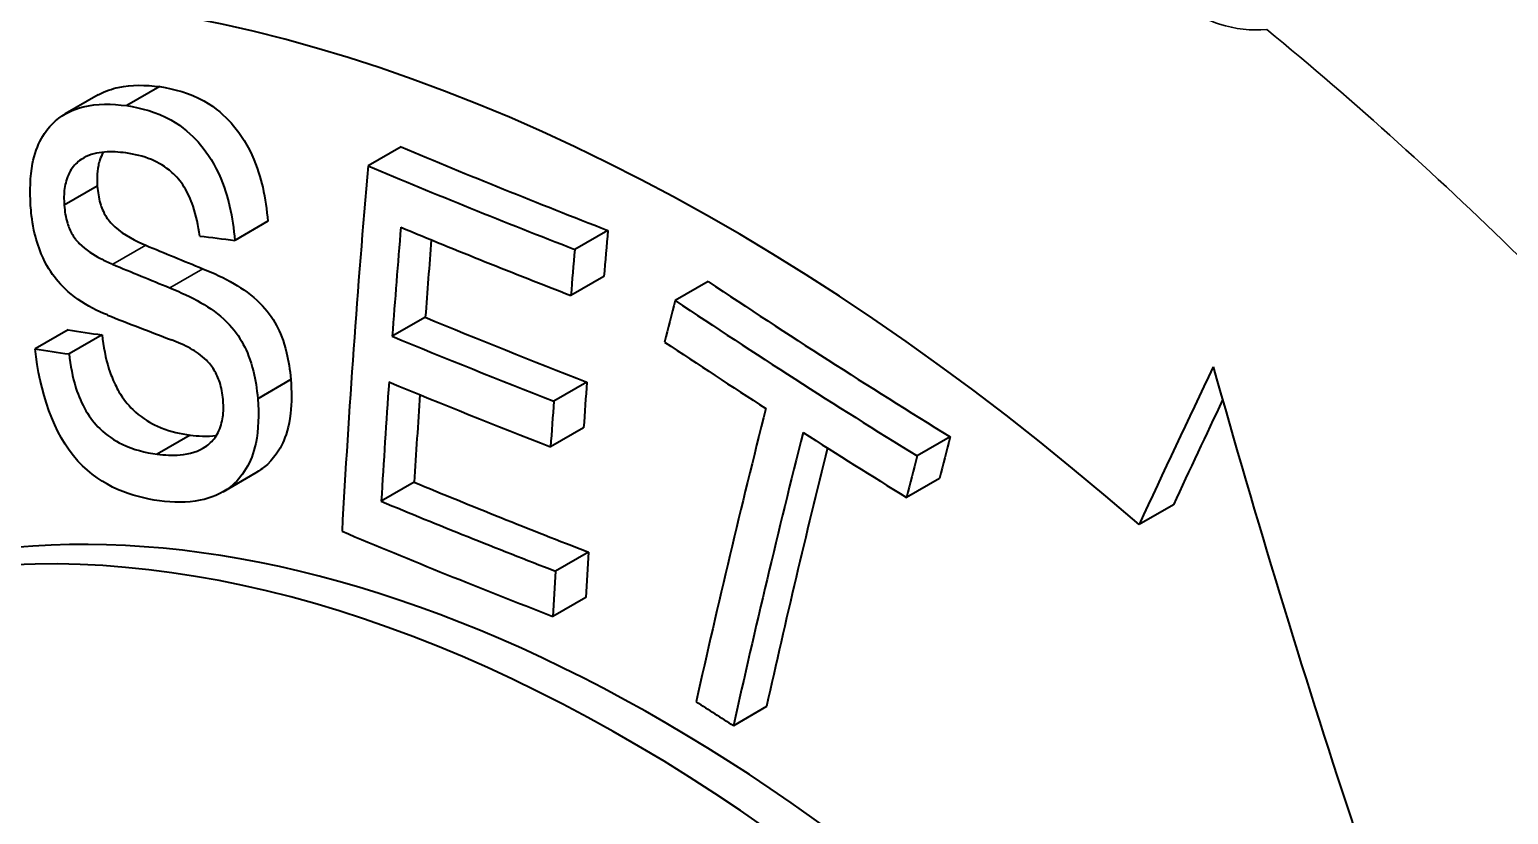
# Model space of a CAD drawing. Header units: millimetres. Extents: x 0 to 3364, y 0 to 2376.
# Drawn here: x 3000.251 to 3004.995, y 2026.992 to 2029.512 of the extents above; entities that cross this region are included whole.
import ezdxf

# ---------------------------------------------------------------- set-up
doc = ezdxf.new("R2010")
doc.units = ezdxf.units.MM
doc.header["$LTSCALE"] = 4
doc.layers.add('가시적인 것(ISO)', color=3, linetype='Continuous', lineweight=40, true_color=0x00ff00)
doc.layers.add('가시적인 좁은 것(ISO)', color=3, linetype='Continuous', lineweight=35, true_color=0x00ff00)

msp = doc.modelspace()

# ---------------------------------------------------------------- linework, layer by layer
at = {"layer": '가시적인 것(ISO)'}
for p, q in [((3000.4716, 2029.302), (3000.3655, 2029.2409)), ((3000.6686, 2029.3289), (3000.5626, 2029.2678)), ((3001.4433, 2029.1354), (3001.3372, 2029.0744)), ((3000.4683, 2029.0088), (3000.3622, 2028.9477)), ((3001.0155, 2028.8963), (3000.9094, 2028.8352)), ((3002.1062, 2028.8672), (3002.0001, 2028.8061)), ((3002.0936, 2028.7193), (3001.9875, 2028.6582)), ((3002.4281, 2028.7029), (3002.3221, 2028.6418)), ((3001.5207, 2028.5884), (3001.4146, 2028.5273)), ((3000.3749, 2028.5476), (3000.2688, 2028.4865)), ((3000.4837, 2028.5315), (3000.3777, 2028.4704)), ((3001.0893, 2028.3879), (3000.9832, 2028.3268)), ((3002.039, 2028.38), (3001.9329, 2028.3189)), ((3000.766, 2028.2097), (3000.66, 2028.1486)), ((3002.0285, 2028.2334), (3001.9224, 2028.1723)), ((3003.2041, 2028.204), (3003.098, 2028.1429)), ((3000.9767, 2028.0882), (3000.8706, 2028.0271)), ((3003.1704, 2028.0707), (3003.0643, 2028.0096)), ((3001.4853, 2028.0584), (3001.3793, 2027.9973)), ((3003.9204, 2027.986), (3003.8102, 2027.9226)), ((3002.0441, 2027.8343), (3001.938, 2027.7732)), ((3002.0358, 2027.6889), (3001.9298, 2027.6278)), ((3002.6148, 2027.338), (3002.5088, 2027.2769))]:
    msp.add_line(p, q, dxfattribs=at)
for centre, major_axis, ratio, start_param, end_param in [((3002.4733, 2022.6323), (-3.8176, 6.6294), 0.578093, 5.249978, 6.506615), ((3021.0946, 2040.1362), (-27.1485, -3.2296), 0.485241, 0.705515, 0.740164), ((3021.4218, 2033.8596), (-10.6243, -26.226), 0.656026, 5.14941, 5.193517), ((3020.9886, 2040.0751), (-27.1485, -3.2296), 0.485241, 0.705515, 0.740164), ((3021.5402, 2033.8117), (10.6303, 26.226), 0.655931, 2.013511, 2.026638), ((3021.0038, 2039.9437), (27.1881, 3.2359), 0.485191, 3.853357, 3.881725), ((3019.991, 2040.0465), (26.4351, 7.3335), 0.331834, 3.812417, 3.818532), ((3021.6462, 2033.8727), (10.6303, 26.226), 0.655931, 2.017314, 2.026638), ((3022.1929, 2033.6514), (10.6111, 26.2308), 0.656263, 2.007497, 2.013035), ((3021.0076, 2039.6503), (-27.2204, -3.911), 0.463626, 0.660458, 0.670501), ((3022.0869, 2033.5903), (10.6111, 26.2308), 0.656263, 2.007497, 2.013035), ((3020.9015, 2039.5892), (-27.2204, -3.911), 0.463626, 0.660458, 0.670501), ((3022.1481, 2039.582), (-27.3042, 1.4076), 0.608308, 0.795635, 0.835849), ((3021.3539, 2033.9795), (-15.2927, -23.8059), 0.544057, 5.261891, 5.267303), ((3022.0421, 2039.5209), (-27.3042, 1.4076), 0.608308, 0.795635, 0.835849), ((3020.8512, 2039.4818), (27.2107, 4.2208), 0.45331, 3.800083, 3.811346), ((3021.1466, 2039.6924), (-27.2788, -3.249), 0.485118, 0.711783, 0.738675), ((3020.2071, 2039.7109), (-26.538, -7.3621), 0.331834, 0.639716, 0.645808), ((3021.0405, 2039.6314), (-27.2788, -3.249), 0.485118, 0.711783, 0.738675), ((3022.0356, 2039.4038), (27.3434, -1.4078), 0.608268, 3.937237, 3.954228), ((3020.101, 2039.6498), (-26.538, -7.3621), 0.331834, 0.639716, 0.645808), ((3021.8495, 2033.7903), (18.683, 21.4557), 0.417831, 2.156775, 2.179658), ((3025.4906, 2034.7259), (6.9015, -26.8608), 0.805647, 4.739896, 4.84954), ((3021.5394, 2033.812), (10.6352, 26.224), 0.655842, 2.032273, 2.046715), ((3021.0562, 2039.4998), (27.3156, 3.2534), 0.485118, 3.853392, 3.880248), ((3022.1662, 2033.6622), (10.6113, 26.2314), 0.656263, 2.026165, 2.031677), ((3021.6454, 2033.8731), (10.6352, 26.224), 0.655842, 2.03611, 2.046715), ((3022.0602, 2033.6011), (10.6113, 26.2314), 0.656263, 2.026165, 2.031677), ((3021.8495, 2033.7903), (-18.5845, -21.3426), 0.417831, 5.304455, 5.319771), ((3021.68, 2033.7701), (-15.3044, -23.8046), 0.543781, 5.26756, 5.305982), ((3002.1622, 2022.4532), (-2.9193, 5.0695), 0.578093, 5.249978, 6.506615), ((3021.7994, 2033.6933), (15.3044, 23.8046), 0.543781, 2.12597, 2.164391), ((3022.0356, 2039.4038), (27.3434, -1.4078), 0.608268, 3.960403, 3.977393), ((3002.2706, 2022.5156), (-2.9193, 5.0695), 0.578093, 5.249978, 6.283185), ((3021.9054, 2033.7544), (15.3044, 23.8046), 0.543781, 2.13048, 2.164391), ((3022.2361, 2033.542), (15.2927, 23.8059), 0.544057, 2.120313, 2.125725), ((3022.13, 2033.4809), (15.2927, 23.8059), 0.544057, 2.120313, 2.125725), ((3021.2036, 2039.2153), (-27.4081, -3.2636), 0.485143, 0.711832, 0.740657), ((3021.0975, 2039.1542), (-27.4081, -3.2636), 0.485143, 0.711832, 0.740657), ((3021.1135, 2039.0225), (27.4419, 3.2658), 0.485201, 3.84728, 3.882242), ((3022.2057, 2033.6462), (10.6109, 26.2305), 0.656263, 2.046114, 2.0516), ((3022.0997, 2033.5852), (10.6109, 26.2305), 0.656263, 2.046114, 2.0516), ((3021.9945, 2038.5646), (27.5972, -1.4329), 0.608526, 3.954411, 3.960529)]:
    msp.add_ellipse(centre, major_axis=major_axis, ratio=ratio, start_param=start_param, end_param=end_param, dxfattribs=at)
for points, knots in [([(3000.4716, 2029.302), (3000.4934, 2029.3146), (3000.5157, 2029.3219), (3000.5784, 2029.3357), (3000.6236, 2029.3342), (3000.6686, 2029.3289)], [-0.06029923, -0.06029923, -0.06029923, -0.06029923, -0.04096213, -0.04096213, 0, 0, 0, 0]), ([(3000.6686, 2029.3289), (3000.7155, 2029.3213), (3000.7638, 2029.3088), (3000.8498, 2029.2607), (3000.8773, 2029.2349), (3000.9193, 2029.1878), (3000.9433, 2029.1548), (3000.9817, 2029.071), (3000.9926, 2029.0333), (3001.0073, 2028.9695), (3001.012, 2028.9326), (3001.0155, 2028.8963)], [-0.1003792, -0.1003792, -0.1003792, -0.1003792, -0.0782956, -0.0782956, -0.0594916, -0.0594916, -0.0393303, -0.0393303, -0.0221745, -0.0221745, 0, 0, 0, 0]), ([(3000.2544, 2028.9473), (3000.2519, 2028.9934), (3000.2527, 2029.0401), (3000.2608, 2029.0816), (3000.2666, 2029.1114), (3000.2764, 2029.1387), (3000.2891, 2029.1618), (3000.3017, 2029.1847), (3000.3175, 2029.2037), (3000.3348, 2029.2189), (3000.361, 2029.2419), (3000.3916, 2029.2559), (3000.4232, 2029.2637), (3000.4677, 2029.2748), (3000.5152, 2029.2734), (3000.5626, 2029.2678)], [0, 0, 0, 0, 0.199097, 0.199097, 0.199097, 0.340954, 0.340954, 0.340954, 0.481895, 0.481895, 0.481895, 0.696845, 0.696845, 0.696845, 1, 1, 1, 1]), ([(3000.5626, 2029.2678), (3000.6094, 2029.2602), (3000.6577, 2029.2477), (3000.7437, 2029.1996), (3000.7712, 2029.1739), (3000.8133, 2029.1267), (3000.8373, 2029.0937), (3000.8756, 2029.01), (3000.8865, 2028.9723), (3000.9012, 2028.9084), (3000.9059, 2028.8715), (3000.9094, 2028.8352)], [-0.1003792, -0.1003792, -0.1003792, -0.1003792, -0.0782956, -0.0782956, -0.0594916, -0.0594916, -0.0393303, -0.0393303, -0.0221745, -0.0221745, 0, 0, 0, 0]), ([(3000.5604, 2029.1159), (3000.537, 2029.1187), (3000.5136, 2029.1203), (3000.491, 2029.1184), (3000.4682, 2029.1166), (3000.4455, 2029.1113), (3000.4251, 2029.0999), (3000.4129, 2029.0931), (3000.4014, 2029.0839), (3000.3917, 2029.0719), (3000.3819, 2029.0598), (3000.3737, 2029.044), (3000.3686, 2029.0261), (3000.3641, 2029.0107), (3000.3617, 2028.9934), (3000.3614, 2028.9755), (3000.3613, 2028.9663), (3000.3617, 2028.9571), (3000.3622, 2028.9477)], [0, 0, 0, 0, 0.249143, 0.249143, 0.249143, 0.500458, 0.500458, 0.500458, 0.650917, 0.650917, 0.650917, 0.803374, 0.803374, 0.803374, 0.933679, 0.933679, 0.933679, 1, 1, 1, 1]), ([(3000.4876, 2029.1181), (3000.478, 2029.1014), (3000.4738, 2029.085), (3000.4663, 2029.0497), (3000.4673, 2029.0275), (3000.4683, 2029.0088)], [-0.01549718, -0.01549718, -0.01549718, -0.01549718, -0.01143006, -0.01143006, 0, 0, 0, 0]), ([(3000.7969, 2028.8491), (3000.7924, 2028.8814), (3000.7862, 2028.9143), (3000.7757, 2028.9451), (3000.7682, 2028.9669), (3000.7584, 2028.9878), (3000.7469, 2029.0062), (3000.7355, 2029.0245), (3000.7219, 2029.0406), (3000.7077, 2029.0534), (3000.6871, 2029.0721), (3000.6646, 2029.0851), (3000.6423, 2029.0943), (3000.615, 2029.1056), (3000.5875, 2029.1118), (3000.5604, 2029.1159)], [0, 0, 0, 0, 0.213133, 0.213133, 0.213133, 0.363824, 0.363824, 0.363824, 0.514841, 0.514841, 0.514841, 0.733649, 0.733649, 0.733649, 1, 1, 1, 1]), ([(3000.4683, 2029.0088), (3000.4701, 2028.9906), (3000.4725, 2028.9719), (3000.4795, 2028.9481), (3000.4846, 2028.9319), (3000.5021, 2028.9021), (3000.5119, 2028.8901), (3000.555, 2028.8507), (3000.5921, 2028.8336), (3000.6237, 2028.8196)], [-0.1009017, -0.1009017, -0.1009017, -0.1009017, -0.0564144, -0.0564144, -0.0410706, -0.0410706, -0.0288254, -0.0288254, 0, 0, 0, 0]), ([(3000.5006, 2028.5955), (3000.4691, 2028.6088), (3000.4374, 2028.6241), (3000.3752, 2028.6674), (3000.3531, 2028.6903), (3000.3216, 2028.729), (3000.3041, 2028.7547), (3000.2784, 2028.8167), (3000.2708, 2028.842), (3000.2582, 2028.9017), (3000.2559, 2028.929), (3000.2544, 2028.9473)], [-0.06211274, -0.06211274, -0.06211274, -0.06211274, -0.04813488, -0.04813488, -0.03344025, -0.03344025, -0.01996613, -0.01996613, -0.01118889, -0.01118889, 0, 0, 0, 0]), ([(3000.3622, 2028.9477), (3000.3641, 2028.9287), (3000.3666, 2028.9091), (3000.3724, 2028.8908), (3000.3764, 2028.8778), (3000.3819, 2028.8651), (3000.3884, 2028.854), (3000.3949, 2028.8429), (3000.4026, 2028.8332), (3000.4107, 2028.8249), (3000.4319, 2028.8034), (3000.4556, 2028.7891), (3000.479, 2028.7768), (3000.4918, 2028.7701), (3000.5047, 2028.7643), (3000.5177, 2028.7586)], [0, 0, 0, 0, 0.189586, 0.189586, 0.189586, 0.323377, 0.323377, 0.323377, 0.456923, 0.456923, 0.456923, 0.808628, 0.808628, 0.808628, 1, 1, 1, 1]), ([(3000.8068, 2028.7442), (3000.8434, 2028.7289), (3000.8744, 2028.7149), (3000.9353, 2028.6794), (3000.964, 2028.6597), (3001.0126, 2028.6113), (3001.0293, 2028.588), (3001.0544, 2028.5406), (3001.0661, 2028.5129), (3001.0821, 2028.4472), (3001.0859, 2028.421), (3001.0893, 2028.3879)], [-0.1685771, -0.1685771, -0.1685771, -0.1685771, -0.1229079, -0.1229079, -0.0832158, -0.0832158, -0.0487964, -0.0487964, -0.0203043, -0.0203043, 0, 0, 0, 0]), ([(3000.7008, 2028.6831), (3000.7374, 2028.6678), (3000.7682, 2028.6538), (3000.8289, 2028.6186), (3000.8577, 2028.5989), (3000.9066, 2028.5502), (3000.9232, 2028.5269), (3000.9484, 2028.4794), (3000.96, 2028.4517), (3000.976, 2028.3863), (3000.9798, 2028.36), (3000.9832, 2028.3268)], [-0.1622594, -0.1622594, -0.1622594, -0.1622594, -0.1191834, -0.1191834, -0.0813807, -0.0813807, -0.0483626, -0.0483626, -0.0203194, -0.0203194, 0, 0, 0, 0]), ([(3000.4837, 2028.5315), (3000.4882, 2028.4944), (3000.4945, 2028.4573), (3000.5059, 2028.4218), (3000.5085, 2028.4137), (3000.5114, 2028.4057), (3000.5145, 2028.3978), (3000.5212, 2028.3807), (3000.5291, 2028.3643), (3000.5379, 2028.3493), (3000.5507, 2028.3272), (3000.5661, 2028.3078), (3000.5825, 2028.2918), (3000.6052, 2028.2696), (3000.6297, 2028.2535), (3000.6543, 2028.2417), (3000.6607, 2028.2386), (3000.6671, 2028.2358), (3000.6735, 2028.2332), (3000.7044, 2028.2209), (3000.7352, 2028.2143), (3000.766, 2028.2097)], [0, 0, 0, 0, 0.00022392, 0.00022392, 0.00022392, 0.000274476, 0.000274476, 0.000274476, 0.000383899, 0.000383899, 0.000383899, 0.000544365, 0.000544365, 0.000544365, 0.000766169, 0.000766169, 0.000766169, 0.000823429, 0.000823429, 0.000823429, 0.001097906, 0.001097906, 0.001097906, 0.001097906]), ([(3000.8719, 2028.3245), (3000.8701, 2028.3429), (3000.867, 2028.3618), (3000.8611, 2028.3795), (3000.8566, 2028.3935), (3000.8504, 2028.407), (3000.8432, 2028.4188), (3000.8359, 2028.4307), (3000.8275, 2028.4412), (3000.8186, 2028.4501), (3000.8025, 2028.4664), (3000.7847, 2028.478), (3000.7671, 2028.4879), (3000.7471, 2028.4992), (3000.7267, 2028.5078), (3000.7064, 2028.5154)], [0, 0, 0, 0, 0.178846, 0.178846, 0.178846, 0.318818, 0.318818, 0.318818, 0.458154, 0.458154, 0.458154, 0.712026, 0.712026, 0.712026, 1, 1, 1, 1]), ([(3000.6678, 2027.9987), (3000.5788, 2028.0121), (3000.486, 2028.0407), (3000.3267, 2028.2124), (3000.2833, 2028.3534), (3000.2688, 2028.4865)], [0, 0, 0, 0, 0.5, 0.5, 1, 1, 1, 1]), ([(3000.3777, 2028.4704), (3000.3821, 2028.4337), (3000.3885, 2028.3962), (3000.3999, 2028.3607), (3000.4081, 2028.3351), (3000.4189, 2028.3102), (3000.4318, 2028.2882), (3000.4447, 2028.2661), (3000.4601, 2028.2466), (3000.4764, 2028.2307), (3000.4989, 2028.2087), (3000.5236, 2028.1925), (3000.5483, 2028.1806), (3000.5852, 2028.1628), (3000.6229, 2028.1541), (3000.66, 2028.1486)], [0, 0, 0, 0, 0.202433, 0.202433, 0.202433, 0.348119, 0.348119, 0.348119, 0.494392, 0.494392, 0.494392, 0.696722, 0.696722, 0.696722, 1, 1, 1, 1]), ([(3001.0893, 2028.3879), (3001.0919, 2028.3511), (3001.0923, 2028.3139), (3001.0834, 2028.2352), (3001.0728, 2028.2059), (3001.0542, 2028.1654), (3001.0366, 2028.1333), (3000.9988, 2028.103), (3000.9903, 2028.0962), (3000.9766, 2028.0885)], [-0.9786849, -0.9786849, -0.9786849, -0.9786849, -0.7213157, -0.7213157, -0.3922644, -0.3922644, -0.0950087, -0.0950087, -0.0702518, -0.0702518, -0.0702518, -0.0702518]), ([(3000.66, 2028.1486), (3000.6849, 2028.1458), (3000.7098, 2028.144), (3000.7341, 2028.1462), (3000.7641, 2028.1489), (3000.7939, 2028.1571), (3000.8193, 2028.1754), (3000.8307, 2028.1836), (3000.8412, 2028.1943), (3000.8497, 2028.2075), (3000.8584, 2028.2209), (3000.8651, 2028.2375), (3000.8688, 2028.2558), (3000.8721, 2028.2718), (3000.8735, 2028.2893), (3000.8728, 2028.3072), (3000.8726, 2028.3129), (3000.8722, 2028.3187), (3000.8719, 2028.3245)], [0, 0, 0, 0, 0.249476, 0.249476, 0.249476, 0.561089, 0.561089, 0.561089, 0.699517, 0.699517, 0.699517, 0.839909, 0.839909, 0.839909, 0.961159, 0.961159, 0.961159, 1, 1, 1, 1]), ([(3000.9832, 2028.3268), (3000.9867, 2028.2774), (3000.9862, 2028.227), (3000.9767, 2028.1833), (3000.9699, 2028.1527), (3000.9592, 2028.1245), (3000.9452, 2028.1011), (3000.9313, 2028.0778), (3000.914, 2028.0588), (3000.8952, 2028.0438), (3000.8663, 2028.0208), (3000.8327, 2028.0077), (3000.7985, 2028.0005), (3000.7564, 2027.9917), (3000.712, 2027.9934), (3000.6678, 2027.9987)], [0, 0, 0, 0, 0.210005, 0.210005, 0.210005, 0.356023, 0.356023, 0.356023, 0.501213, 0.501213, 0.501213, 0.725357, 0.725357, 0.725357, 1, 1, 1, 1])]:
    msp.add_open_spline(points, degree=3, knots=knots, dxfattribs=at)
msp.add_open_spline([(3000.766, 2028.2097), (3000.7906, 2028.2069), (3000.8203, 2028.2046), (3000.8503, 2028.2085)], degree=3, dxfattribs=at)
at = {"layer": '가시적인 좁은 것(ISO)'}
for p, q in [((3000.6237, 2028.8196), (3000.5177, 2028.7586)), ((3000.8068, 2028.7442), (3000.7008, 2028.6831))]:
    msp.add_line(p, q, dxfattribs=at)
for centre, major_axis, start_param, end_param in [((3006.3285, 2024.8524), (-3.618, 6.2827), 3.622711, 5.861333), ((3002.8444, 2022.846), (-4.6549, 8.0834), 5.027095, 5.289601)]:
    msp.add_ellipse(centre, major_axis=major_axis, ratio=0.578093, start_param=start_param, end_param=end_param, dxfattribs=at)
msp.add_open_spline([(3004.2201, 2029.512), (3004.1696, 2029.5077), (3004.119, 2029.5135), (3004.0685, 2029.5295), (3004.0179, 2029.5454), (3003.9694, 2029.571), (3003.924, 2029.6062), (3003.8331, 2029.6766), (3003.7594, 2029.7823), (3003.7144, 2029.9043)], degree=3, knots=[0, 0, 0, 0, 0.000387646, 0.000387646, 0.000387646, 0.000775291, 0.000775291, 0.000775291, 0.001550582, 0.001550582, 0.001550582, 0.001550582], dxfattribs=at)

doc.saveas('drawing.dxf')
